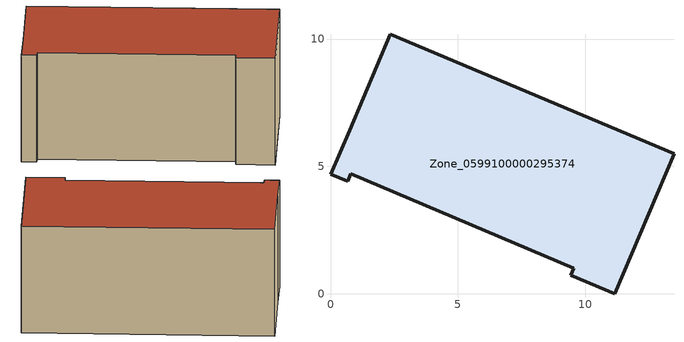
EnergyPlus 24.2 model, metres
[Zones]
Zone_0599100000295374
 floor ground (C_G): 0,4.7 0.75,6.43 2.34,10.19 13.48,5.49 11.15,0 9.42,0.73 9.54,1.01 0.8,4.71 0.68,4.41 z0
 wall outside (C_F): 0.75,6.43 0,4.7 0.68,4.41 0.8,4.71 9.54,1.01 9.42,0.73 11.15,0 13.48,5.49 2.34,10.19 0.75,6.43 z0:5.53
 roof outside (C_R): 11.15,0 13.48,5.49 2.34,10.19 0.75,6.43 0,4.7 0.68,4.41 0.8,4.71 9.54,1.01 9.42,0.73 z5.53
[BUILDING]
Pand.0599100000295374: North Axis=0; Terrain=City; Loads Convergence Tolerance Value=0.04; Temperature Convergence Tolerance Value=0.4; Solar Distribution=FullExterior; Maximum Number of Warmup Days=25; Minimum Number of Warmup Days=1
[Site:Location]
Rotterdam.The.Hague.AP_ZH_NLD Design_Conditions: Latitude=51.96; Longitude=4.45; Time Zone=1; Elevation=-4.5
[SITE:GROUNDTEMPERATURE:BUILDINGSURFACE]
18, 18, 18, 18, 18, 18, 18, 18, 18, 18, 18, 18
[MATERIAL] Thermal Absorptance=0.9; Solar Absorptance=0.7; Visible Absorptance=0.7
Name | Roughness | Thickness | Conductivity | Density | Specific Heat
G.TC.1975-1991 | MediumSmooth | 0.15 | 0.288461 | 540 | 1210
F.TC.1975-1991 | Rough | 0.3 | 0.230769 | 1920 | 840
R.TC.1975-1991 | MediumRough | 0.2 | 0.153846 | 1500 | 1000
[CONSTRUCTION]
C_G: G.TC.1975-1991
C_F: F.TC.1975-1991
C_R: R.TC.1975-1991
[ZONE]
Zone_0599100000295374: Type=1; Multiplier=1; Ceiling Height=Autocalculate; Volume=Autocalculate; Floor Area=autocalculate; Part of Total Floor Area=Yes
[ZONEINFILTRATION:DESIGNFLOWRATE]
Infil_Zone_0599100000295374: Zone or ZoneList or Space or SpaceList=Zone_0599100000295374; Schedule=AlwaysOn; Design Flow Rate Calculation Method=Flow/Area; Flow Rate per Floor Area=0.003; Constant Term Coefficient=1; Temperature Term Coefficient=0; Velocity Term Coefficient=0; Velocity Squared Term Coefficient=0
[HVACTEMPLATE:ZONE:IDEALLOADSAIRSYSTEM]
Zone_0599100000295374: Maximum Heating Supply Air Temperature=50; Minimum Cooling Supply Air Temperature=13; Maximum Heating Supply Air Humidity Ratio=0.0156; Minimum Cooling Supply Air Humidity Ratio=0.0077; Heating Limit=NoLimit; Cooling Limit=NoLimit; Dehumidification Control Type=ConstantSensibleHeatRatio; Cooling Sensible Heat Ratio=0.7; Dehumidification Setpoint=60; Humidification Control Type=None; Humidification Setpoint=30; Outdoor Air Method=None; Outdoor Air Flow Rate per Person=0.00944; Outdoor Air Flow Rate per Zone Floor Area=0; Outdoor Air Flow Rate per Zone=0; Demand Controlled Ventilation Type=None; Outdoor Air Economizer Type=NoEconomizer; Heat Recovery Type=None; Sensible Heat Recovery Effectiveness=0.7; Latent Heat Recovery Effectiveness=0.65
[ZONECONTROL:THERMOSTAT]
ThermostatControl_Zone_0599100000295374: Zone or ZoneList=Zone_0599100000295374; Control Type Schedule=DualSetpointControlType; Control 1=Thermostat_Zone_0599100000295374; Temperature Difference Between Cutout And Setpoint=0
[THERMOSTATSETPOINT:DUALSETPOINT]
Thermostat_Zone_0599100000295374: Heating Setpoint Temperature Schedule=HeatingSetpoint_Zone_0599100000295374; Cooling Setpoint Temperature Schedule=CoolingSetpoint_Zone_0599100000295374
[SCHEDULE:COMPACT]
HeatingSetpoint_Zone_0599100000295374: Through: 12/31, For: AllDays, Until: 24:00, 21
CoolingSetpoint_Zone_0599100000295374: Through: 12/31, For: AllDays, Until: 24:00, 24
DualSetpointControlType: Through: 12/31, For: AllDays, Until: 24:00, 4
AlwaysOn: Through: 12/31, For: AllDays, Until: 24:00, 1
